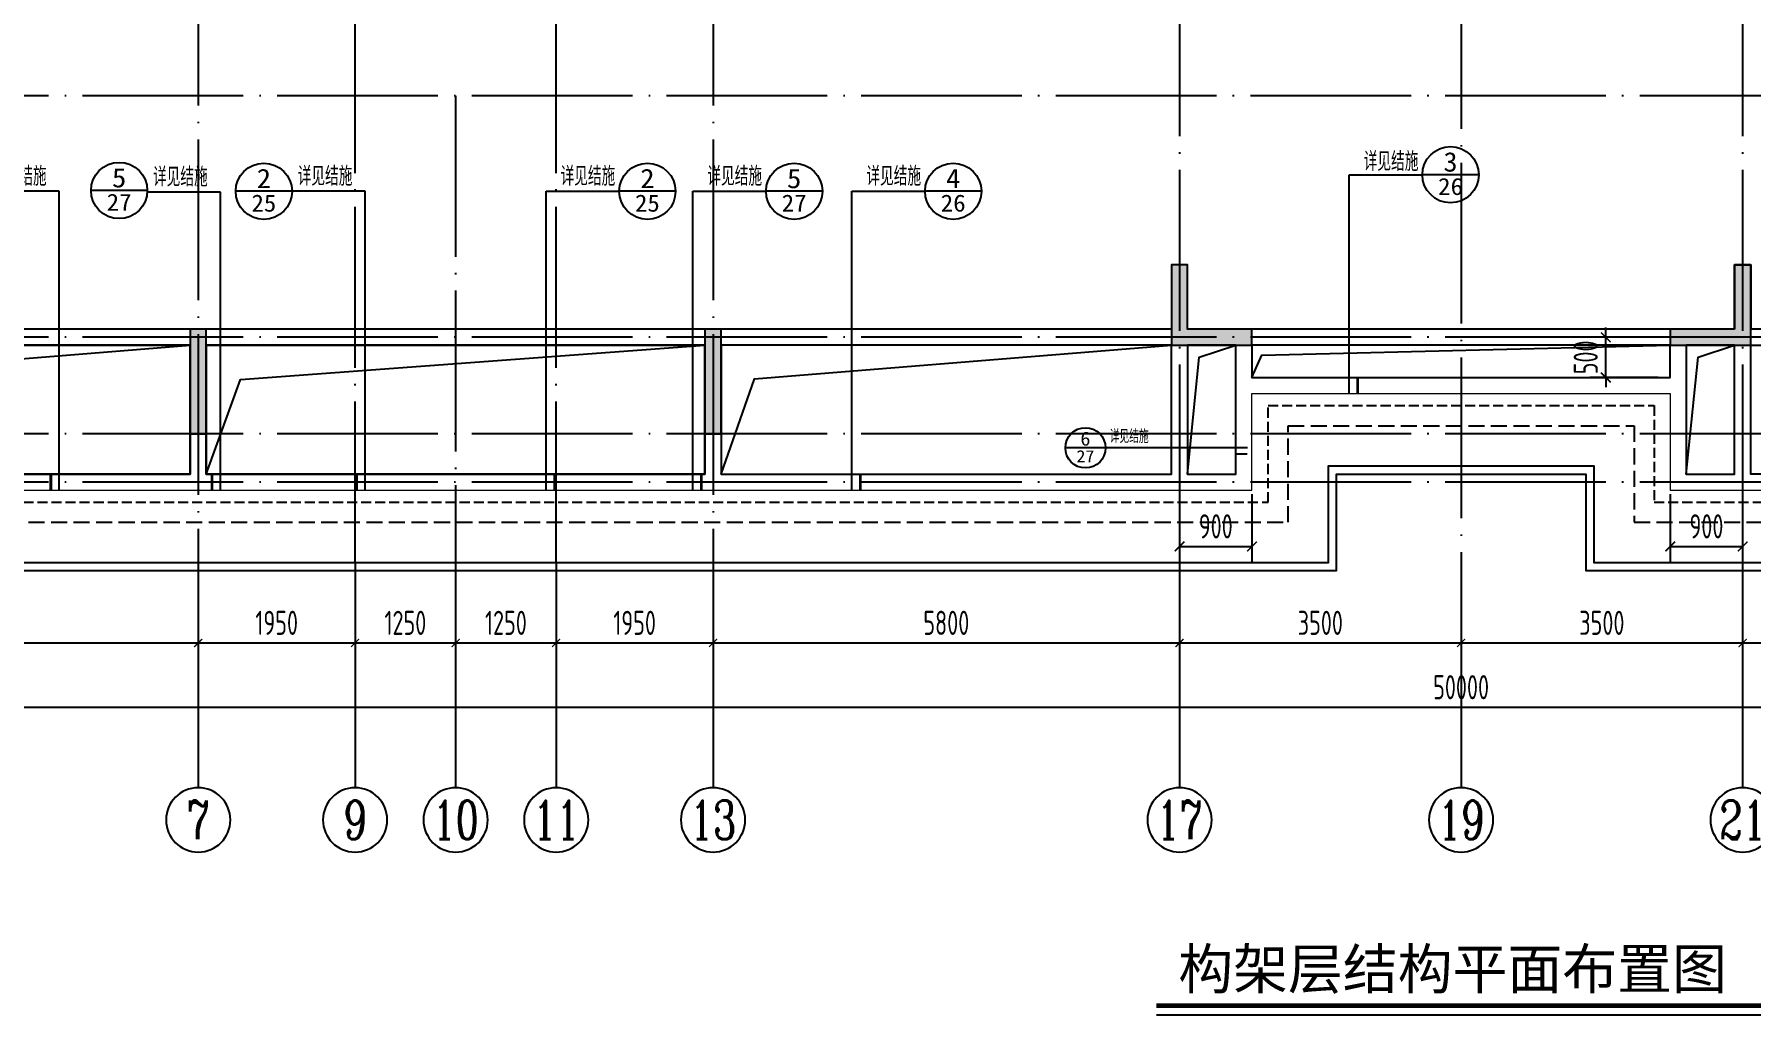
# Model space of a CAD drawing. Extents: x -461650 to 361314, y 245336 to 769729.
# Drawn here: x -4054 to 17284, y 289224 to 301410 of the extents above; entities that cross this region are included whole.
import ezdxf
from ezdxf.enums import TextEntityAlignment as Align

# ---------------------------------------------------------------- set-up
doc = ezdxf.new("R2010")
doc.units = 0
doc.header["$LTSCALE"] = 1000
for name, pattern in [('#P_--_20B1_001_t3$0$DASH', [0.35, 0.25, -0.1]), ('__DASH', [0.35, 0.25, -0.1]), ('DASH', [0.35, 0.25, -0.1]), ('DOTE', [2.42, 2, -0.2, 0.02, -0.2])]:
    doc.linetypes.add(name, pattern=pattern)
doc.layers.get('0').update_dxf_attribs({"linetype": 'CONTINUOUS'})
doc.layers.get('DEFPOINTS').update_dxf_attribs({"linetype": 'CONTINUOUS'})
for name, color, linetype in [('A-AXIS', 1, 'CONTINUOUS'), ('A-DOTE', 10, 'DOTE'), ('AXIS_NUM', 7, 'CONTINUOUS'), ('DIM_IDEN', 67, 'CONTINUOUS'), ('PUB_TEXT', 2, 'CONTINUOUS'), ('ROOF', 183, 'CONTINUOUS'), ('S-D洞口', 4, 'CONTINUOUS'), ('S-L主梁线', 4, 'DASH'), ('S-Q墙填充', 252, 'CONTINUOUS'), ('S-Q墙实线', 6, 'CONTINUOUS'), ('S-Q墙标注', 3, 'CONTINUOUS'), ('S-Y一般标注', 3, 'CONTINUOUS'), ('S-引出线', 40, 'CONTINUOUS'), ('S-文字', 7, 'CONTINUOUS'), ('看线', 251, 'CONTINUOUS')]:
    doc.layers.add(name, color=color, linetype=linetype)
doc.styles.add('-宋体', font='', dxfattribs={"width": 0.7, "height": 300, "bigfont": '宋体.TTF'})
doc.styles.add('_TCH_AXIS', font='COMPLEX', dxfattribs={"bigfont": 'GBCBIG'})
doc.styles.add('_TCH_LABEL', font='simhei.ttf')
doc.styles.add('TSSD_Axis', font='complex.shx', dxfattribs={"width": 0.7, "bigfont": 'hztxt.shx'})
doc.styles.add('TSSD_DIMENSION', font='Tssdeng.shx', dxfattribs={"width": 0.7, "bigfont": 'tssdchn.shx'})
doc.styles.add('TSSD_REIN', font='tssdeng.shx', dxfattribs={"width": 0.7, "height": 300, "bigfont": 'tssdchn.shx'})
doc.styles.add('结构文字', font='zstxt.shx', dxfattribs={"width": 0.7, "bigfont": 'zshz.shx'})
doc.styles.get('-宋体').set_extended_font_data('SimSun')
doc.dimstyles.new('STRUCK', dxfattribs={"dimtxt": 400, "dimasz": 121, "dimexe": 200, "dimexo": 150, "dimgap": 115, "dimtad": 1, "dimdec": 0, "dimdsep": 46, "dimtxsty": '结构文字', "dimblk": 'ARCHTICK', "dimcen": 400, "dimclrd": 3, "dimclre": 3, "dimclrt": 7, "dimadec": 0, "dimazin": 0, "dimtfac": 1, "dimtdec": 0, "dimtix": 1, "dimtmove": 2, "dimatfit": 3, "dimldrblk": '_DIMX', "dimfxl": 0, "dimtolj": 1, "dimtzin": 0, "dimarcsym": 0})
doc.dimstyles.new('TSSD_100_100', dxfattribs={"dimtxt": 300, "dimasz": 100, "dimexe": 100, "dimexo": 250, "dimgap": 100, "dimtad": 1, "dimdec": 0, "dimzin": 0, "dimdsep": 46, "dimtxsty": 'TSSD_DIMENSION', "dimblk": 'ARCHTICK', "dimcen": 0, "dimdle": 100, "dimclrt": 7, "dimadec": 0, "dimazin": 0, "dimtfac": 1, "dimtdec": 0, "dimtix": 1, "dimtmove": 2, "dimatfit": 3, "dimldrblk": 'ARCHTICK', "dimfxl": 0, "dimtolj": 1, "dimtzin": 0, "dimarcsym": 0})

# ---------------------------------------------------------------- blocks, each defined once
blk = doc.blocks.new('_ArchTick')
at = {"color": 0, "linetype": 'ByBlock', "const_width": 0.15}
blk.add_lwpolyline([(-0.5, -0.5), (0.5, 0.5)], dxfattribs=at)
blk = doc.blocks.new('*D326')
at = {"layer": 'DEFPOINTS', "color": 0}
for p in [(8100, 3600), (13900, 3600), (13900, 2600)]:
    blk.add_point(p, dxfattribs=at)
at = {"layer": 'S-Y一般标注', "color": 0, "lineweight": -2}
for p, q in [((8100, 3350), (8100, 2500)), ((13900, 3350), (13900, 2500)), ((8000, 2600), (14000, 2600))]:
    blk.add_line(p, q, dxfattribs=at)
at = {"layer": 'S-Y一般标注', "color": 0, "lineweight": -2, "xscale": 100, "yscale": 100, "zscale": 100, "rotation": 180}
blk.add_blockref('_ArchTick', (8100, 2600), dxfattribs=at)
at = {"layer": 'S-Y一般标注', "color": 0, "lineweight": -2, "xscale": 100, "yscale": 100, "zscale": 100}
blk.add_blockref('_ArchTick', (13900, 2600), dxfattribs=at)
at = {"layer": 'S-Y一般标注', "color": 7, "insert": (11000, 2850), "char_height": 300, "attachment_point": 5, "style": 'TSSD_DIMENSION'}
blk.add_mtext('\\A1;5800', dxfattribs=at)
blk = doc.blocks.new('ts_axno')
at = {"color": 0, "linetype": 'ByBlock', "lineweight": -2}
blk.add_circle((0, 0), 0.5, dxfattribs=at)
at = {"color": 0, "linetype": 'ByBlock', "lineweight": -2, "style": 'TSSD_Axis', "width": 0.7}
blk.add_attdef('A', text='', height=0.6, dxfattribs=at).set_placement((0, 0), align=Align.MIDDLE_CENTER)
blk = doc.blocks.new('*D327')
at = {"layer": 'DEFPOINTS', "color": 0}
for p in [(17100, 3600), (18350, 3600), (18350, 2600)]:
    blk.add_point(p, dxfattribs=at)
at = {"layer": 'S-Y一般标注', "color": 0, "lineweight": -2}
for p, q in [((17100, 3350), (17100, 2500)), ((18350, 3350), (18350, 2500)), ((17000, 2600), (18450, 2600))]:
    blk.add_line(p, q, dxfattribs=at)
at = {"layer": 'S-Y一般标注', "color": 0, "lineweight": -2, "xscale": 100, "yscale": 100, "zscale": 100, "rotation": 180}
blk.add_blockref('_ArchTick', (17100, 2600), dxfattribs=at)
at = {"layer": 'S-Y一般标注', "color": 0, "lineweight": -2, "xscale": 100, "yscale": 100, "zscale": 100}
blk.add_blockref('_ArchTick', (18350, 2600), dxfattribs=at)
at = {"layer": 'S-Y一般标注', "color": 7, "insert": (17725, 2850), "char_height": 300, "attachment_point": 5, "style": 'TSSD_DIMENSION'}
blk.add_mtext('\\A1;1250', dxfattribs=at)
blk = doc.blocks.new('*D328')
at = {"layer": 'DEFPOINTS', "color": 0}
for p in [(20300, 3600), (26100, 3600), (26100, 2600)]:
    blk.add_point(p, dxfattribs=at)
at = {"layer": 'S-Y一般标注', "color": 0, "lineweight": -2}
for p, q in [((20300, 3350), (20300, 2500)), ((26100, 3350), (26100, 2500)), ((20200, 2600), (26200, 2600))]:
    blk.add_line(p, q, dxfattribs=at)
at = {"layer": 'S-Y一般标注', "color": 0, "lineweight": -2, "xscale": 100, "yscale": 100, "zscale": 100, "rotation": 180}
blk.add_blockref('_ArchTick', (20300, 2600), dxfattribs=at)
at = {"layer": 'S-Y一般标注', "color": 0, "lineweight": -2, "xscale": 100, "yscale": 100, "zscale": 100}
blk.add_blockref('_ArchTick', (26100, 2600), dxfattribs=at)
at = {"layer": 'S-Y一般标注', "color": 7, "insert": (23200, 2850), "char_height": 300, "attachment_point": 5, "style": 'TSSD_DIMENSION'}
blk.add_mtext('\\A1;5800', dxfattribs=at)
blk = doc.blocks.new('*D329')
at = {"layer": 'DEFPOINTS', "color": 0}
for p in [(26100, 3600), (29600, 3600), (29600, 2600)]:
    blk.add_point(p, dxfattribs=at)
at = {"layer": 'S-Y一般标注', "color": 0, "lineweight": -2}
for p, q in [((26100, 3350), (26100, 2500)), ((29600, 3350), (29600, 2500)), ((26000, 2600), (29700, 2600))]:
    blk.add_line(p, q, dxfattribs=at)
at = {"layer": 'S-Y一般标注', "color": 0, "lineweight": -2, "xscale": 100, "yscale": 100, "zscale": 100, "rotation": 180}
blk.add_blockref('_ArchTick', (26100, 2600), dxfattribs=at)
at = {"layer": 'S-Y一般标注', "color": 0, "lineweight": -2, "xscale": 100, "yscale": 100, "zscale": 100}
blk.add_blockref('_ArchTick', (29600, 2600), dxfattribs=at)
at = {"layer": 'S-Y一般标注', "color": 7, "insert": (27850, 2850), "char_height": 300, "attachment_point": 5, "style": 'TSSD_DIMENSION'}
blk.add_mtext('\\A1;3500', dxfattribs=at)
blk = doc.blocks.new('*D330')
at = {"layer": 'DEFPOINTS', "color": 0}
for p in [(33100, 3600), (38900, 3600), (38900, 2600)]:
    blk.add_point(p, dxfattribs=at)
at = {"layer": 'S-Y一般标注', "color": 0, "lineweight": -2}
for p, q in [((33100, 3350), (33100, 2500)), ((38900, 3350), (38900, 2500)), ((33000, 2600), (39000, 2600))]:
    blk.add_line(p, q, dxfattribs=at)
at = {"layer": 'S-Y一般标注', "color": 0, "lineweight": -2, "xscale": 100, "yscale": 100, "zscale": 100, "rotation": 180}
blk.add_blockref('_ArchTick', (33100, 2600), dxfattribs=at)
at = {"layer": 'S-Y一般标注', "color": 0, "lineweight": -2, "xscale": 100, "yscale": 100, "zscale": 100}
blk.add_blockref('_ArchTick', (38900, 2600), dxfattribs=at)
at = {"layer": 'S-Y一般标注', "color": 7, "insert": (36000, 2850), "char_height": 300, "attachment_point": 5, "style": 'TSSD_DIMENSION'}
blk.add_mtext('\\A1;5800', dxfattribs=at)
blk = doc.blocks.new('*D334')
at = {"layer": 'DEFPOINTS', "color": 0}
for p in [(4600, 3600), (54600, 3600), (54600, 1800)]:
    blk.add_point(p, dxfattribs=at)
at = {"layer": 'S-Y一般标注', "color": 0, "lineweight": -2}
for p, q in [((4600, 3350), (4600, 1700)), ((54600, 3350), (54600, 1700)), ((4500, 1800), (54700, 1800))]:
    blk.add_line(p, q, dxfattribs=at)
at = {"layer": 'S-Y一般标注', "color": 0, "lineweight": -2, "xscale": 100, "yscale": 100, "zscale": 100, "rotation": 180}
blk.add_blockref('_ArchTick', (4600, 1800), dxfattribs=at)
at = {"layer": 'S-Y一般标注', "color": 0, "lineweight": -2, "xscale": 100, "yscale": 100, "zscale": 100}
blk.add_blockref('_ArchTick', (54600, 1800), dxfattribs=at)
at = {"layer": 'S-Y一般标注', "color": 7, "insert": (29600, 2050), "char_height": 300, "attachment_point": 5, "style": 'TSSD_DIMENSION'}
blk.add_mtext('\\A1;50000', dxfattribs=at)
blk = doc.blocks.new('*D335')
at = {"layer": 'DEFPOINTS', "color": 0}
for p in [(15850, 3600), (17100, 3600), (17100, 2600)]:
    blk.add_point(p, dxfattribs=at)
at = {"layer": 'S-Y一般标注', "color": 0, "lineweight": -2}
for p, q in [((15850, 3350), (15850, 2500)), ((17100, 3350), (17100, 2500)), ((15750, 2600), (17200, 2600))]:
    blk.add_line(p, q, dxfattribs=at)
at = {"layer": 'S-Y一般标注', "color": 0, "lineweight": -2, "xscale": 100, "yscale": 100, "zscale": 100, "rotation": 180}
blk.add_blockref('_ArchTick', (15850, 2600), dxfattribs=at)
at = {"layer": 'S-Y一般标注', "color": 0, "lineweight": -2, "xscale": 100, "yscale": 100, "zscale": 100}
blk.add_blockref('_ArchTick', (17100, 2600), dxfattribs=at)
at = {"layer": 'S-Y一般标注', "color": 7, "insert": (16475, 2850), "char_height": 300, "attachment_point": 5, "style": 'TSSD_DIMENSION'}
blk.add_mtext('\\A1;1250', dxfattribs=at)
blk = doc.blocks.new('*D337')
at = {"layer": 'DEFPOINTS', "color": 0}
for p in [(29600, 3600), (33100, 3600), (33100, 2600)]:
    blk.add_point(p, dxfattribs=at)
at = {"layer": 'S-Y一般标注', "color": 0, "lineweight": -2}
for p, q in [((29600, 3350), (29600, 2500)), ((33100, 3350), (33100, 2500)), ((29500, 2600), (33200, 2600))]:
    blk.add_line(p, q, dxfattribs=at)
at = {"layer": 'S-Y一般标注', "color": 0, "lineweight": -2, "xscale": 100, "yscale": 100, "zscale": 100, "rotation": 180}
blk.add_blockref('_ArchTick', (29600, 2600), dxfattribs=at)
at = {"layer": 'S-Y一般标注', "color": 0, "lineweight": -2, "xscale": 100, "yscale": 100, "zscale": 100}
blk.add_blockref('_ArchTick', (33100, 2600), dxfattribs=at)
at = {"layer": 'S-Y一般标注', "color": 7, "insert": (31350, 2850), "char_height": 300, "attachment_point": 5, "style": 'TSSD_DIMENSION'}
blk.add_mtext('\\A1;3500', dxfattribs=at)
blk = doc.blocks.new('*D353')
at = {"layer": 'DEFPOINTS', "color": 0}
for p in [(13900, 3600), (15850, 3600), (15850, 2600)]:
    blk.add_point(p, dxfattribs=at)
at = {"layer": 'S-Y一般标注', "color": 0, "lineweight": -2}
for p, q in [((13900, 3350), (13900, 2500)), ((15850, 3350), (15850, 2500)), ((13800, 2600), (15950, 2600))]:
    blk.add_line(p, q, dxfattribs=at)
at = {"layer": 'S-Y一般标注', "color": 0, "lineweight": -2, "xscale": 100, "yscale": 100, "zscale": 100, "rotation": 180}
blk.add_blockref('_ArchTick', (13900, 2600), dxfattribs=at)
at = {"layer": 'S-Y一般标注', "color": 0, "lineweight": -2, "xscale": 100, "yscale": 100, "zscale": 100}
blk.add_blockref('_ArchTick', (15850, 2600), dxfattribs=at)
at = {"layer": 'S-Y一般标注', "color": 7, "insert": (14875, 2850), "char_height": 300, "attachment_point": 5, "style": 'TSSD_DIMENSION'}
blk.add_mtext('\\A1;1950', dxfattribs=at)
blk = doc.blocks.new('*D354')
at = {"layer": 'DEFPOINTS', "color": 0}
for p in [(18350, 3600), (20300, 3600), (20300, 2600)]:
    blk.add_point(p, dxfattribs=at)
at = {"layer": 'S-Y一般标注', "color": 0, "lineweight": -2}
for p, q in [((18350, 3350), (18350, 2500)), ((20300, 3350), (20300, 2500)), ((18250, 2600), (20400, 2600))]:
    blk.add_line(p, q, dxfattribs=at)
at = {"layer": 'S-Y一般标注', "color": 0, "lineweight": -2, "xscale": 100, "yscale": 100, "zscale": 100, "rotation": 180}
blk.add_blockref('_ArchTick', (18350, 2600), dxfattribs=at)
at = {"layer": 'S-Y一般标注', "color": 0, "lineweight": -2, "xscale": 100, "yscale": 100, "zscale": 100}
blk.add_blockref('_ArchTick', (20300, 2600), dxfattribs=at)
at = {"layer": 'S-Y一般标注', "color": 7, "insert": (19325, 2850), "char_height": 300, "attachment_point": 5, "style": 'TSSD_DIMENSION'}
blk.add_mtext('\\A1;1950', dxfattribs=at)
blk = doc.blocks.new('20210729.19002051')
at = {"layer": 'ROOF', "ltscale": 0.8}
for points in [[(0, 3800), (0, 0), (21900, 0), (21900, 1200), (25000, 1200), (25000, 0), (46900, 0), (46900, 3800)], [(19850, 3000), (2050, 3000), (2050, 3800), (0, 3800)], [(100, 3800), (100, 100), (21800, 100), (21800, 1300), (25100, 1300), (25100, 100), (46800, 100), (46800, 3800)], [(20050, 3000), (20050, 3800), (19850, 3800), (19850, 3000)], [(26850, 3000), (26850, 3800), (27050, 3800), (27050, 3000)], [(46900, 3800), (44850, 3800), (44850, 3000), (27050, 3000)], [(26850, 3000), (20050, 3000)]]:
    blk.add_lwpolyline(points, dxfattribs=at)
at = {"layer": 'ROOF', "linetype": '__DASH', "ltscale": 0.8}
blk.add_lwpolyline([(600, 3800), (600, 600), (21300, 600), (21300, 1800), (25600, 1800), (25600, 600), (46300, 600), (46300, 3800)], dxfattribs=at)
at = {"layer": 'ROOF', "ltscale": 0.8}
for points in [[(2050, 2800), (7650, 2800), (7650, 1200), (2050, 1200)], [(7850, 2800), (14050, 2800), (14050, 1200), (7850, 1200)], [(19850, 2800), (14250, 2800), (14250, 1200), (19850, 1200)], [(27050, 2800), (32650, 2800), (32650, 1200), (27050, 1200)]]:
    blk.add_lwpolyline(points, close=True, dxfattribs=at)
at = {"layer": '看线', "color": 202, "linetype": '#P_--_20B1_001_t3$0$DASH', "ltscale": 0.5}
blk.add_lwpolyline([(850, 3800), (850, 850), (21050, 850), (21050, 2050), (25850, 2050), (25850, 850), (46050, 850), (46050, 3800)], dxfattribs=at)
blk = doc.blocks.new('20210729.19003983')
at = {"layer": 'ROOF'}
blk.add_blockref('20210729.19002051', (2250, 0), dxfattribs=at)
blk = doc.blocks.new('*D3025')
at = {"layer": 'DEFPOINTS', "color": 0}
for p in [(10184, 295844), (11084, 295844), (11084, 295044)]:
    blk.add_point(p, dxfattribs=at)
at = {"layer": 'S-Q墙标注', "color": 3, "lineweight": -2}
for p, q in [((10184, 295694), (10184, 294844)), ((11084, 295694), (11084, 294844)), ((10184, 295044), (11084, 295044))]:
    blk.add_line(p, q, dxfattribs=at)
at = {"layer": 'S-Q墙标注', "color": 3, "lineweight": -2, "xscale": 121, "yscale": 121, "zscale": 121, "rotation": 180}
blk.add_blockref('_ArchTick', (10184, 295044), dxfattribs=at)
at = {"layer": 'S-Q墙标注', "color": 3, "lineweight": -2, "xscale": 121, "yscale": 121, "zscale": 121}
blk.add_blockref('_ArchTick', (11084, 295044), dxfattribs=at)
at = {"layer": 'S-Q墙标注', "color": 7, "insert": (10634, 295294), "char_height": 300, "attachment_point": 5, "style": 'TSSD_REIN'}
blk.add_mtext('\\A1;900', dxfattribs=at)
blk = doc.blocks.new('_DIMX')
blk.add_line((-150, 0), (150, 0))
at = {"const_width": 50}
blk.add_lwpolyline([(-70, -70), (70, 70)], dxfattribs=at)
blk = doc.blocks.new('*D3026')
at = {"layer": 'DEFPOINTS', "color": 0}
for p in [(16284, 295844), (17184, 295844), (17184, 295044)]:
    blk.add_point(p, dxfattribs=at)
at = {"layer": 'S-Q墙标注', "color": 3, "lineweight": -2}
for p, q in [((16284, 295694), (16284, 294844)), ((17184, 295694), (17184, 294844)), ((16284, 295044), (17184, 295044))]:
    blk.add_line(p, q, dxfattribs=at)
at = {"layer": 'S-Q墙标注', "color": 3, "lineweight": -2, "xscale": 121, "yscale": 121, "zscale": 121, "rotation": 180}
blk.add_blockref('_ArchTick', (16284, 295044), dxfattribs=at)
at = {"layer": 'S-Q墙标注', "color": 3, "lineweight": -2, "xscale": 121, "yscale": 121, "zscale": 121}
blk.add_blockref('_ArchTick', (17184, 295044), dxfattribs=at)
at = {"layer": 'S-Q墙标注', "color": 7, "insert": (16734, 295294), "char_height": 300, "attachment_point": 5, "style": 'TSSD_REIN'}
blk.add_mtext('\\A1;900', dxfattribs=at)
blk = doc.blocks.new('*D3030')
at = {"layer": 'DEFPOINTS', "color": 0}
for p in [(15484, 297644), (16284, 297644), (16284, 297144)]:
    blk.add_point(p, dxfattribs=at)
at = {"layer": 'S-Q墙标注', "color": 3, "lineweight": -2}
for p, q in [((15484, 297644), (15484, 297765)), ((16134, 297644), (15284, 297644)), ((15484, 297144), (15484, 297644)), ((16134, 297144), (15284, 297144)), ((15484, 297144), (15484, 297023))]:
    blk.add_line(p, q, dxfattribs=at)
at = {"layer": 'S-Q墙标注', "color": 3, "lineweight": -2, "xscale": 121, "yscale": 121, "zscale": 121}
for p, rotation in [((15484, 297644), 270), ((15484, 297144), 90)]:
    blk.add_blockref('_ArchTick', p, dxfattribs=dict(at, rotation=rotation))
at = {"layer": 'S-Q墙标注', "color": 7, "insert": (15234, 297394), "char_height": 300, "attachment_point": 5, "rotation": 90, "style": 'TSSD_REIN'}
blk.add_mtext('\\A1;500', dxfattribs=at)
blk = doc.blocks.new('20210810.07345506')
at = {"layer": 'DIM_IDEN'}
for p, q in [((20953, 6325), (21862, 6325)), ((20953, 3605), (20953, 6325)), ((22562, 6325), (21862, 6325)), ((4916, 6119), (4007, 6119)), ((4916, 2405), (4916, 6119)), ((6010, 6129), (5310, 6129)), ((6919, 6109), (6010, 6109)), ((6919, 2405), (6919, 6109)), ((7809, 6119), (7109, 6119)), ((8718, 6119), (7809, 6119)), ((8718, 2405), (8718, 6119)), ((10968, 6119), (11877, 6119)), ((10968, 2405), (10968, 6119)), ((12577, 6119), (11877, 6119)), ((12793, 6119), (13702, 6119)), ((12793, 2405), (12793, 6119)), ((14402, 6119), (13702, 6119)), ((14770, 6119), (15679, 6119)), ((14770, 2405), (14770, 6119)), ((16379, 6119), (15679, 6119)), ((17923, 2930), (17423, 2930)), ((19039, 2930), (17923, 2930)), ((19686, 2930), (19039, 2930))]:
    blk.add_line(p, q, dxfattribs=at)
for points, const_width in [([(21058, 3605), (21058, 3805)], 35), ([(19686, 2855), (19543, 2855)], 25), ([(4811, 2605), (4811, 2405)], 35), ([(6814, 2605), (6814, 2405)], 35), ([(8613, 2605), (8613, 2405)], 35), ([(11073, 2605), (11073, 2405)], 35), ([(12898, 2605), (12898, 2405)], 35), ([(14875, 2605), (14875, 2405)], 35)]:
    blk.add_lwpolyline(points, dxfattribs=dict(at, const_width=const_width))
for centre, radius in [((22212, 6325), 350), ((5660, 6129), 350), ((7459, 6119), 350), ((12227, 6119), 350), ((14052, 6119), 350), ((16029, 6119), 350), ((17673, 2930), 250)]:
    blk.add_circle(centre, radius, dxfattribs=at)
at = {"layer": 'PUB_TEXT', "style": '_TCH_AXIS'}
for height, p in [(236.3, (21132, 6372)), (236.3, (4077, 6189)), (236.3, (6080, 6179)), (236.3, (7879, 6189)), (236.3, (11147, 6189)), (236.3, (12972, 6189)), (236.3, (14949, 6189)), (168.8, (17973, 2989))]:
    blk.add_text('详见结施', height=height, dxfattribs=at).set_placement(p)
at = {"layer": 'PUB_TEXT', "style": '_TCH_LABEL'}
for s, height, width, p, p2 in [('5', 241, 1.028902, (5570, 6168), (5749, 6168)), ('3', 242, 1.00565, (22124, 6364), (22299, 6364)), ('2', 241, 1.022989, (7370, 6158), (7548, 6158)), ('2', 241, 1.022989, (12138, 6158), (12316, 6158)), ('5', 241, 1.028902, (13962, 6158), (14141, 6158)), ('4', 241, 1.034884, (15939, 6158), (16119, 6158)), ('26', 211.6, 1.022989, (22056, 6073), (22368, 6073)), ('27', 211.6, 1.022989, (5504, 5877), (5815, 5877)), ('25', 212.7, 1.00565, (7305, 5866), (7613, 5866)), ('25', 212.7, 1.00565, (12073, 5866), (12381, 5866)), ('27', 211.6, 1.022989, (13896, 5867), (14207, 5867)), ('26', 211.6, 1.022989, (15873, 5867), (16184, 5867)), ('6', 173, 1.011364, (17610, 2958), (17735, 2958)), ('27', 151.1, 1.022989, (17561, 2750), (17784, 2750))]:
    blk.add_text(s, height=height, dxfattribs=dict(at, width=width)).set_placement(p, p2, align=Align.FIT)
blk = doc.blocks.new('20210726.16395156')
at = {"layer": 'A-AXIS'}
for p, q in [((13900, 3600), (13900, 800)), ((15850, 3600), (15850, 800)), ((17100, 3600), (17100, 800)), ((18350, 3600), (18350, 800)), ((20300, 3600), (20300, 800)), ((26100, 3600), (26100, 800)), ((29600, 3600), (29600, 800)), ((33100, 3600), (33100, 800))]:
    blk.add_line(p, q, dxfattribs=at)
at = {"layer": 'A-DOTE'}
for p, q in [((29600, 18249.9), (29600, 3600)), ((13900.2, 13700), (13900, 3600)), ((20299.8, 13700), (20300, 3600)), ((15850, 3600), (15850, 11500)), ((18350, 3600), (18350, 11500)), ((26100, 10900), (26100, 3600)), ((33100, 10900), (33100, 3600)), ((55600, 9400), (3600, 9400)), ((17100, 9400), (17100, 3600)), ((55600, 6400), (3600, 6400)), ((55600, 5200), (3600, 5200)), ((55600, 4600), (3600, 4600))]:
    blk.add_line(p, q, dxfattribs=at)
at = {"layer": 'A-AXIS'}
ref = blk.add_blockref('ts_axno', (13900, 400), dxfattribs=dict(at, xscale=-800, yscale=800, zscale=800, rotation=180))
ref.add_attrib('5', '7', dxfattribs={"layer": 'AXIS_NUM', "height": 480, "style": 'TSSD_Axis', "width": 0.7}).set_placement((13900, 400), align=Align.MIDDLE_CENTER)
ref = blk.add_blockref('ts_axno', (15850, 400), dxfattribs=dict(at, xscale=-800, yscale=800, zscale=800, rotation=180))
ref.add_attrib('8', '9', dxfattribs={"layer": 'AXIS_NUM', "height": 480, "style": 'TSSD_Axis', "width": 0.7}).set_placement((15850, 400), align=Align.MIDDLE_CENTER)
ref = blk.add_blockref('ts_axno', (17100, 400), dxfattribs=dict(at, xscale=-800, yscale=800, zscale=800, rotation=180))
ref.add_attrib('8', '10', dxfattribs={"layer": 'AXIS_NUM', "height": 480, "style": 'TSSD_Axis', "width": 0.7}).set_placement((17100, 400), align=Align.MIDDLE_CENTER)
ref = blk.add_blockref('ts_axno', (18350, 400), dxfattribs=dict(at, xscale=-800, yscale=800, zscale=800, rotation=180))
ref.add_attrib('8', '11', dxfattribs={"layer": 'AXIS_NUM', "height": 480, "style": 'TSSD_Axis', "width": 0.7}).set_placement((18350, 400), align=Align.MIDDLE_CENTER)
ref = blk.add_blockref('ts_axno', (20300, 400), dxfattribs=dict(at, xscale=-800, yscale=800, zscale=800, rotation=180))
ref.add_attrib('8', '13', dxfattribs={"layer": 'AXIS_NUM', "height": 480, "style": 'TSSD_Axis', "width": 0.7}).set_placement((20300, 400), align=Align.MIDDLE_CENTER)
ref = blk.add_blockref('ts_axno', (26100, 400), dxfattribs=dict(at, xscale=-800, yscale=800, zscale=800, rotation=180))
ref.add_attrib('10', '17', dxfattribs={"layer": 'AXIS_NUM', "height": 480, "style": 'TSSD_Axis', "width": 0.7}).set_placement((26100, 400), align=Align.MIDDLE_CENTER)
ref = blk.add_blockref('ts_axno', (29600, 400), dxfattribs=dict(at, xscale=-800, yscale=800, zscale=800, rotation=180))
ref.add_attrib('13', '19', dxfattribs={"layer": 'AXIS_NUM', "height": 480, "style": 'TSSD_Axis', "width": 0.7}).set_placement((29600, 400), align=Align.MIDDLE_CENTER)
ref = blk.add_blockref('ts_axno', (33100, 400), dxfattribs=dict(at, xscale=-800, yscale=800, zscale=800, rotation=180))
ref.add_attrib('13', '21', dxfattribs={"layer": 'AXIS_NUM', "height": 480, "style": 'TSSD_Axis', "width": 0.7}).set_placement((33100, 400), align=Align.MIDDLE_CENTER)
at = {"layer": 'S-Y一般标注'}
for base, p1, p2, picture, middle in [((54600, 1800), (4600, 3600), (54600, 3600), '*D334', (29600, 2050)), ((13900, 2600), (8100, 3600), (13900, 3600), '*D326', (11000, 2850)), ((15850, 2600), (13900, 3600), (15850, 3600), '*D353', (14875, 2850)), ((17100, 2600), (15850, 3600), (17100, 3600), '*D335', (16475, 2850)), ((18350, 2600), (17100, 3600), (18350, 3600), '*D327', (17725, 2850)), ((20300, 2600), (18350, 3600), (20300, 3600), '*D354', (19325, 2850)), ((26100, 2600), (20300, 3600), (26100, 3600), '*D328', (23200, 2850)), ((29600, 2600), (26100, 3600), (29600, 3600), '*D329', (27850, 2850)), ((33100, 2600), (29600, 3600), (33100, 3600), '*D337', (31350, 2850)), ((38900, 2600.1), (33100, 3600), (38900, 3600.1), '*D330', (36000, 2850.1))]:
    dim = blk.add_linear_dim(base=base, p1=p1, p2=p2, dimstyle='TSSD_100_100', dxfattribs=at)
    dim.commit()
    dim.dimension.update_dxf_attribs({"geometry": picture, "text_midpoint": middle})

msp = doc.modelspace()

# ---------------------------------------------------------------- hatches: boundary and pattern name
at = {"layer": 'S-Q墙填充'}
h = msp.add_hatch(color=252, dxfattribs=at)
h.dxf.hatch_style = 1
h.paths.add_polyline_path([(10084.18, 297544.49), (11084.18, 297544.49), (11084.18, 297744.49), (10284.18, 297744.49), (10284.18, 298544.49), (10084.18, 298544.49)])
h = msp.add_hatch(color=252, dxfattribs=at)
h.dxf.hatch_style = 1
h.paths.add_polyline_path([(17084.21, 297744.49), (16284.2, 297744.49), (16284.2, 297544.49), (17284.21, 297544.49), (17284.21, 298544.49), (17084.21, 298544.49)])
h = msp.add_hatch(color=252, dxfattribs=at)
h.dxf.hatch_style = 1
h.paths.add_polyline_path([(-1915.79, 296444.48), (-1915.74, 297744.37), (-2115.74, 297744.37), (-2115.79, 296444.49)])
h = msp.add_hatch(color=252, dxfattribs=at)
h.dxf.hatch_style = 1
h.paths.add_polyline_path([(4484.18, 296444.49), (4484.13, 297744.37), (4284.13, 297744.37), (4284.18, 296444.48)])

# ---------------------------------------------------------------- linework, layer by layer
at = {"layer": 'S-D洞口', "color": 5}
for points in [[(-7715.79, 295944.65), (-2115.75, 295944.65), (-2115.75, 297544.37), (-7715.79, 297544.37), (-7715.79, 295944.65), (-7301.04, 297129.61), (-2115.75, 297544.37)], [(-1915.79, 295944.65), (4284.14, 295944.65), (4284.14, 297544.37), (-1915.79, 297544.37), (-1915.79, 295944.65), (-1491.92, 297120.5), (4284.14, 297544.37)], [(4484.18, 295944.65), (10084.18, 295944.65), (10084.18, 297544.49), (4484.18, 297544.49), (4484.18, 295944.65), (4898.96, 297129.71), (10084.18, 297544.49)], [(10284.18, 295944.65), (10884.18, 295944.65), (10884.18, 297544.49), (10284.18, 297544.49), (10284.18, 295944.65), (10429.63, 297399.04), (10884.18, 297544.49)], [(11084.19, 297144.49), (16284.2, 297144.49), (16284.2, 297544.49), (11084.19, 297544.49), (11084.19, 297144.49), (11208, 297420.68), (16284.2, 297544.49)], [(16484.18, 295944.65), (17084.21, 295944.65), (17084.21, 297544.49), (16484.18, 297544.49), (16484.18, 295944.65), (16629.64, 297399.04), (17084.21, 297544.49)]]:
    msp.add_lwpolyline(points, dxfattribs=at)
at = {"layer": 'S-L主梁线', "linetype": 'ByBlock', "lineweight": 18}
for p, q in [((-2115.74, 297744.37), (-7715.79, 297744.49)), ((4284.13, 297744.37), (-1915.74, 297744.37)), ((10084.18, 297744.49), (4484.13, 297744.37)), ((16384.21, 297744.49), (10984.18, 297744.49)), ((22884.21, 297744.49), (17284.21, 297744.49)), ((-7715.79, 297544.49), (-2115.75, 297544.37)), ((-1915.75, 297544.37), (4284.14, 297544.37)), ((4484.14, 297544.37), (10084.18, 297544.49)), ((10084.18, 297544.49), (10084.18, 295944.65)), ((10284.18, 295944.65), (10284.18, 297544.49)), ((10884.18, 297544.49), (10884.19, 297044.49)), ((11084.19, 297144.49), (11084.18, 297544.49)), ((11084.18, 297544.49), (16284.2, 297544.49)), ((16284.2, 297544.49), (16284.2, 297144.49)), ((16484.19, 297044.49), (16484.2, 297544.49)), ((17084.21, 297544.49), (17084.21, 295944.65)), ((10884.19, 297044.49), (10884.18, 295944.65)), ((16284.2, 297144.49), (11084.19, 297144.49)), ((16484.18, 295944.65), (16484.19, 297044.49)), ((11084.18, 295744.65), (11084.19, 296944.49)), ((11084.19, 296944.49), (16284.19, 296944.49)), ((16284.19, 296944.49), (16284.18, 295744.65)), ((-2115.79, 296444.48), (-2115.79, 295944.65)), ((-1915.79, 295944.65), (-1915.79, 296444.48)), ((4284.18, 296444.48), (4284.18, 295944.65)), ((4484.18, 295944.65), (4484.18, 296444.48)), ((-7815.79, 295744.65), (-2015.79, 295744.65)), ((-2115.79, 295944.65), (-7715.79, 295944.65)), ((-2015.79, 295744.65), (4384.18, 295744.65)), ((4284.18, 295944.65), (-1915.79, 295944.65)), ((4384.18, 295744.65), (10184.18, 295744.65)), ((10084.18, 295944.65), (4484.18, 295944.65)), ((10184.18, 295744.65), (11084.18, 295744.65)), ((10884.18, 295944.65), (10284.18, 295944.65)), ((16284.18, 295744.65), (17184.21, 295744.65)), ((17084.21, 295944.65), (16484.18, 295944.65)), ((17184.21, 295744.65), (22984.21, 295744.65))]:
    msp.add_line(p, q, dxfattribs=at)
at = {"layer": 'S-Q墙实线'}
for points in [[(10084.18, 297544.49), (11084.18, 297544.49), (11084.18, 297744.49), (10284.18, 297744.49), (10284.18, 298544.49), (10084.18, 298544.49)], [(17084.21, 297744.49), (16284.2, 297744.49), (16284.2, 297544.49), (17284.21, 297544.49), (17284.21, 298544.49), (17084.21, 298544.49)], [(-1915.79, 296444.48), (-1915.74, 297744.37), (-2115.74, 297744.37), (-2115.79, 296444.49)], [(4484.18, 296444.49), (4484.13, 297744.37), (4284.13, 297744.37), (4284.18, 296444.48)]]:
    msp.add_lwpolyline(points, close=True, dxfattribs=at)
at = {"layer": 'S-引出线', "color": 3, "const_width": 56}
msp.add_lwpolyline([(9895.61, 289335.58), (17472.78, 289335.58)], dxfattribs=at)
at = {"layer": 'S-引出线', "color": 3}
msp.add_lwpolyline([(9895.61, 289223.58), (17472.78, 289223.58)], dxfattribs=at)

# ---------------------------------------------------------------- block references
at = {"layer": 'A-DOTE'}
msp.add_blockref('20210726.16395156', (-15915.8, 291244.44), dxfattribs=at)
at = {"layer": 'PUB_TEXT'}
msp.add_blockref('20210810.07345506', (-8658.64, 293339.86), dxfattribs=at)
at = {"layer": 'ROOF'}
msp.add_blockref('20210729.19003983', (-12015.82, 294744.49), dxfattribs=at)

# ---------------------------------------------------------------- texts
at = {"layer": 'S-文字', "style": '-宋体'}
msp.add_text('构架层结构平面布置图', height=500, dxfattribs=at).set_placement((10168.09, 289542.09))

# ---------------------------------------------------------------- dimensions: what is measured, and where the dimension line sits
at = {"layer": 'S-Q墙标注'}
dim = msp.add_linear_dim(base=(15484.2, 297644.49), p1=(16284.2, 297144.49), p2=(16284.2, 297644.49), angle=90, dimstyle='STRUCK', override={"dimtxt": 300, "dimgap": 100, "dimtxsty": 'TSSD_REIN'}, dxfattribs=at)
dim.commit()
dim.dimension.update_dxf_attribs({"geometry": '*D3030', "text_midpoint": (15234.2, 297394.49)})
for base, p1, p2, picture, middle in [((11084.18, 295044.49), (10184.2, 295844.49), (11084.18, 295844.49), '*D3025', (10634.19, 295294.49)), ((17184.17, 295044.27), (16284.18, 295844.27), (17184.17, 295844.27), '*D3026', (16734.18, 295294.27))]:
    dim = msp.add_linear_dim(base=base, p1=p1, p2=p2, dimstyle='STRUCK', override={"dimtxt": 300, "dimgap": 100, "dimtxsty": 'TSSD_REIN'}, dxfattribs=at)
    dim.commit()
    dim.dimension.update_dxf_attribs({"geometry": picture, "text_midpoint": middle})

doc.saveas('drawing.dxf')
